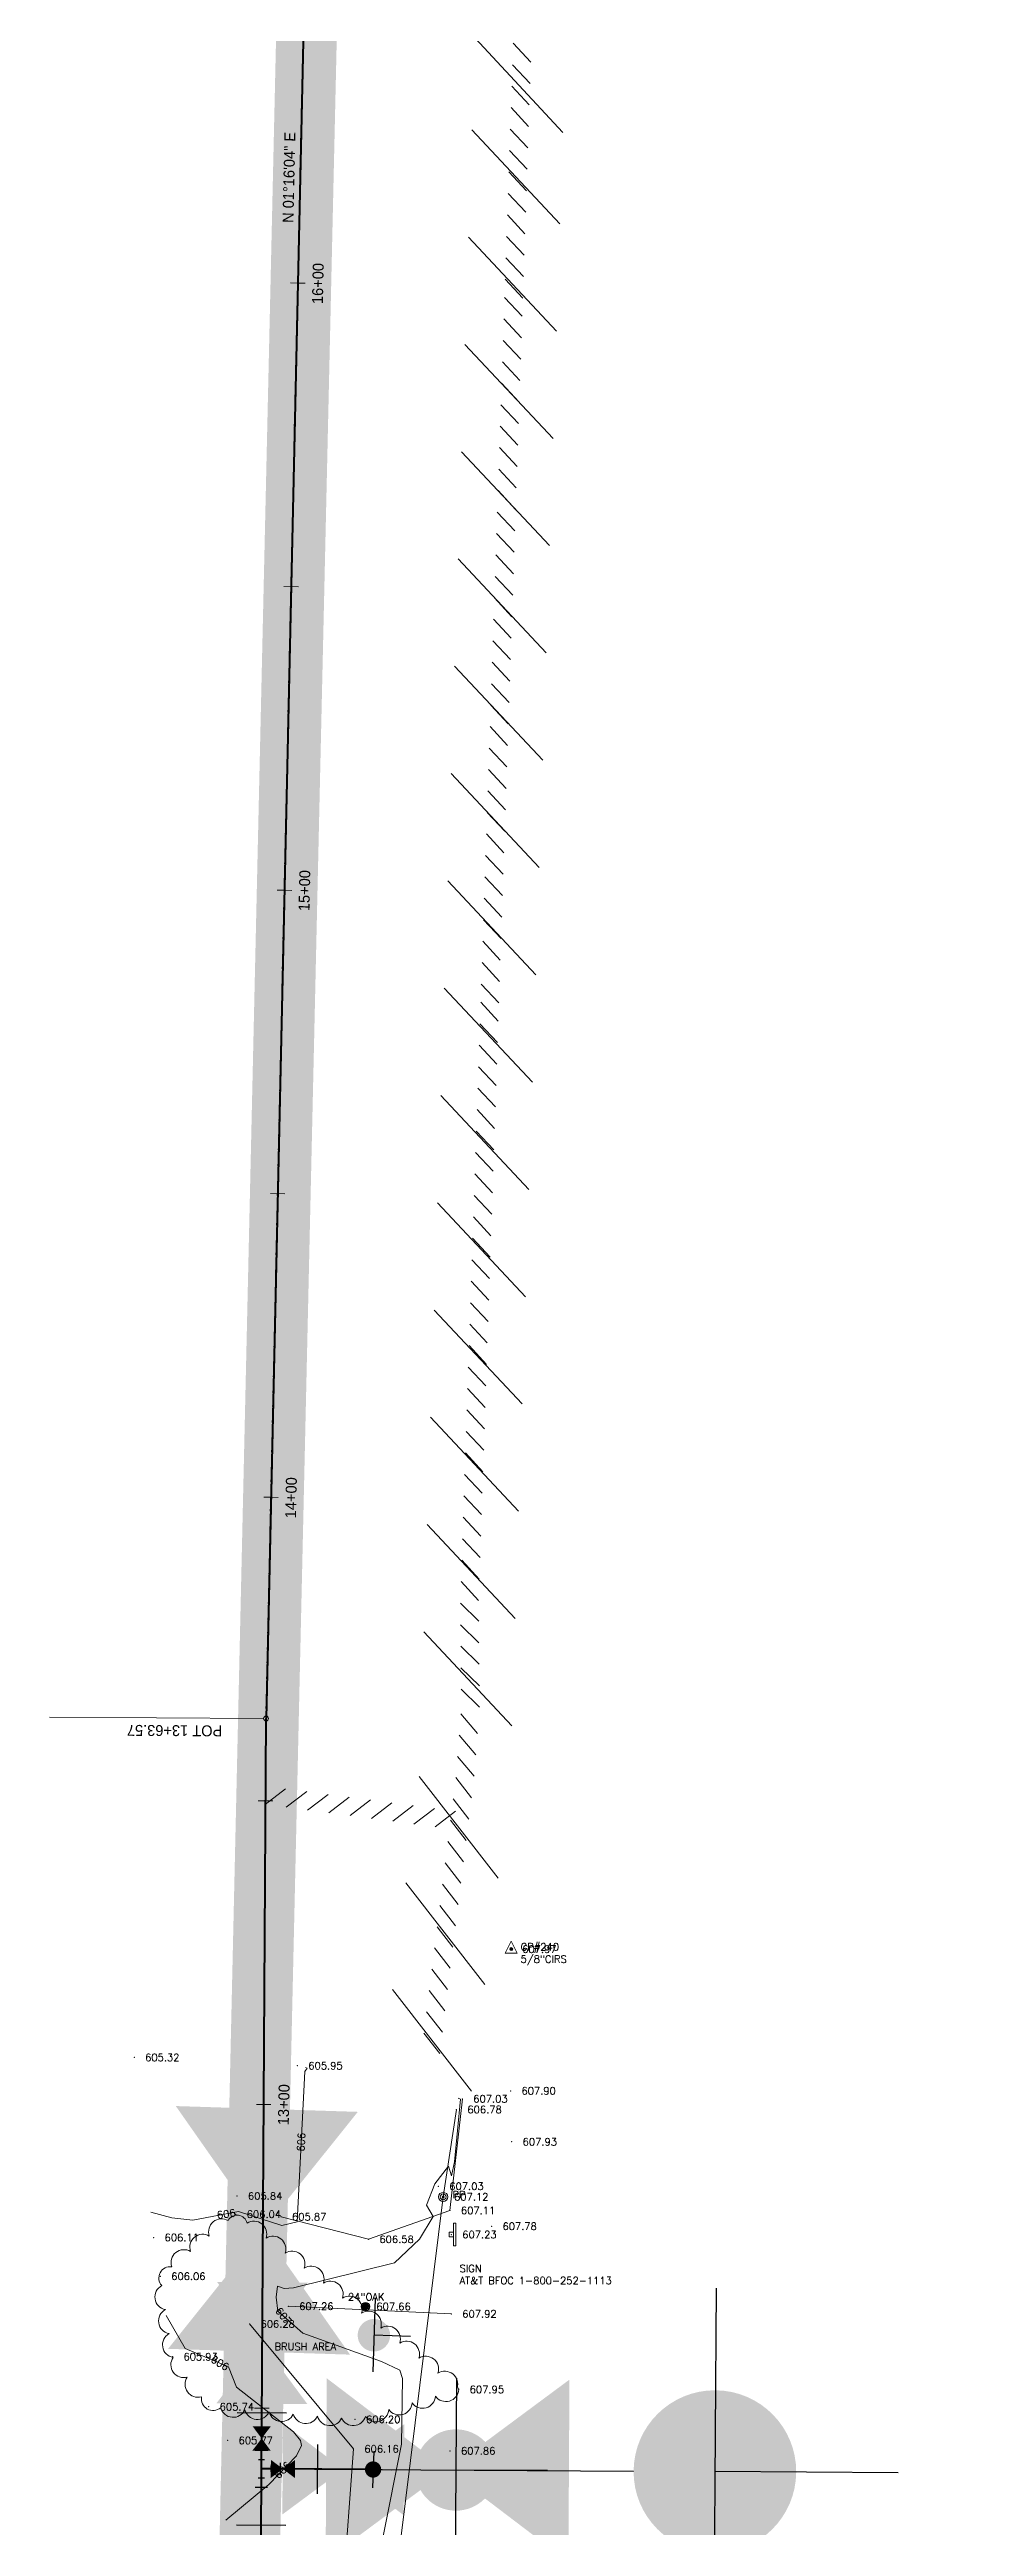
# Model space of a CAD drawing. Extents: x 2536931 to 2538613, y 7112513 to 7131087.
# Drawn here: x 2537948.3 to 2538101.7, y 7126012 to 7126419.9 of the extents above; entities that cross this region are included whole.
import ezdxf
from ezdxf.enums import TextEntityAlignment as Align

# ---------------------------------------------------------------- set-up
doc = ezdxf.new("R2010")
doc.units = 0
doc.header["$MEASUREMENT"] = 0
doc.linetypes.add('DGN Style 4', pattern=[1.5247442917175293, 0.7623721458587647, -0.3811860729293823, 0, -0.3811860729293823])
for name, color, linetype, lineweight in [('C-FIRE-HYDT-100SCALE', 7, 'Continuous', 30), ('C-FIRE-HYDT-200SCALE', 3, 'Continuous', 30), ('C-FIRE-HYDT-20SCALE', 30, 'Continuous', 30), ('C-FIRE-HYDT-40SCALE', 1, 'Continuous', 30), ('C-WATR-INST-100SCALE', 7, 'Continuous', 30), ('C-WATR-INST-200SCALE', 3, 'Continuous', 30), ('C-WATR-INST-20SCALE', 30, 'Continuous', 30), ('C-WATR-INST-40SCALE', 1, 'Continuous', 30), ('C-WATR-UGND', 4, 'Continuous', 53), ('C-WATR-UGND-ABANDON-100', 7, 'Continuous', 13), ('C-WATR-UGND-ABANDON-20', 7, 'Continuous', 13), ('D_ALIGN_WL_20_SCALE', 7, 'Continuous', 30), ('D_ALIGN_WL_CENTERLINE', 7, 'DGN Style 4', 30), ('D_ALIGN_WL_POT_20_SCALE', 7, 'Continuous', 0), ('distance', 54, 'Continuous', 0), ('PT', 7, 'Continuous', 0), ('PTELEV', 5, 'Continuous', 0), ('V-CTRL', 2, 'Continuous', 0), ('V-CTRL-DESC', 54, 'Continuous', 0), ('V-POWR-LABL', 8, 'Continuous', 0), ('V-POWR-OVHD', 8, 'OVERHEAD_ELECTRIC', 0), ('V-POWR-POLE', 8, 'Continuous', 0), ('V-SITE-SIGN', 8, 'Continuous', 0), ('V-SITE-VEGE', 8, 'Continuous', 0), ('V-SITE-VEGE-DESC', 8, 'Continuous', 0), ('V-SITE-VEGE-LINE', 8, 'Continuous', 0), ('V-TINN-BRKL', 100, 'Continuous', 0), ('V-TOPO-MINR', 8, 'Continuous', 0)]:
    doc.layers.add(name, color=color, linetype=linetype, lineweight=lineweight)
doc.styles.add('L90', font='simplex.shx', dxfattribs={"height": 0.007499985})
doc.styles.add('PTXT', font='romans.shx')
doc.styles.add('ROMANS', font='romans.shx')
doc.styles.add('Style-LEROY', font='LEROY.shx')
doc.styles.add('Style-romans', font='romans.shx')
doc.linetypes.add('OVERHEAD_ELECTRIC', pattern='A,0.25,-0.08,["OHE",Style-romans,S=0.05,R=0,X=-0.065,Y=-0.025],-0.08', length=0.41)

# ---------------------------------------------------------------- blocks, each defined once
blk = doc.blocks.new('CP')
blk.add_hatch(color=256).paths.add_polyline_path([(-0.0125, 1.530757942277972e-18, 1), (0.0125, -3.061515884555943e-18, 1)])
at = {"linetype": 'Continuous'}
for p, q in [((-0.04999999981373549, -0.03333333320915699), (0, 0.06666666641831398)), ((0, 0.06666666641831398), (0.04999999981373549, -0.03333333320915699)), ((0.04999999981373549, -0.03333333320915699), (-0.04999999981373549, -0.03333333320915699))]:
    blk.add_line(p, q, dxfattribs=at)
blk.add_circle((0, 0), 0.0125)
blk = doc.blocks.new('PP')
at = {"linetype": 'Continuous', "lineweight": 0}
for radius in [0.03750000000005172, 0.009302333985450635]:
    blk.add_circle((0, 0), radius, dxfattribs=at)
blk.add_circle((0, 0), 0.0242574245782209)
blk = doc.blocks.new('SIGN')
at = {"linetype": 'Continuous'}
for points in [[(0.01874999981373549, -0.01874999981373549), (-0.01874999981373549, -0.01874999981373549), (-0.01874999981373549, 0.01874999981373549), (0.01874999981373549, 0.01874999981373549)], [(0.01874999981373549, 0.09375), (0.03750000009313226, 0.09375), (0.03750000009313226, -0.09375), (0.01874999981373549, -0.09375)]]:
    blk.add_3dface(points, dxfattribs=at)
blk = doc.blocks.new('TREE')
at = {"linetype": 'Continuous', "flags": 128}
blk.add_lwpolyline([(0.03453942202031612, 0, 0.9999999999999999), (-0.03453942202031612, -2.114859783171583e-18, 0.9999999999999999), (0.03453942202031612, 2.114859783171583e-18)], format="xyb", dxfattribs=at)
for points in [[(0.03453942202031612, 0.004934202879667282), (-0.03453942202031612, 0.004934202879667282)], [(-0.03453942202031612, 0), (0.03453942202031612, 0)], [(-0.02960521867498755, 0.01480260957032442), (0.02960521867498755, 0.01480260957032442)], [(0.02960521867498755, 0.009868406690657139), (-0.02960521867498755, 0.009868406690657139)], [(-0.02960521867498755, 0.009868406690657139), (0.02467101579532027, 0.009868406690657139)], [(-0.02960521867498755, 0.004934202879667282), (0.02467101579532027, 0.004934202879667282)], [(0.02467101579532027, 0.02467101532965899), (-0.02467101579532027, 0.02467101532965899)], [(-0.0197368124499917, 0.0197368124499917), (0.0197368124499917, 0.0197368124499917)], [(0.01480260957032442, 0.0197368124499917), (-0.0197368124499917, 0.0197368124499917)], [(0.009868406224995852, 0.02467101532965899), (-0.009868406224995852, 0.02467101532965899)], [(-0.004934203345328569, 0.02960521914064884), (0.009868406224995852, 0.02960521914064884)], [(-0.02960521867498755, -0.004934202879667282), (0.02960521867498755, -0.004934202879667282)], [(-0.02960521867498755, -0.004934202879667282), (0.02960521867498755, -0.004934202879667282)], [(-0.02960521867498755, -0.009868406690657139), (0.02467101579532027, -0.009868406690657139)], [(0.0197368124499917, -0.01480260957032442), (-0.02467101579532027, -0.01480260957032442)], [(0.02960521867498755, -0.01480260957032442), (-0.02467101579532027, -0.01480260957032442)], [(0.01480260957032442, -0.0197368124499917), (-0.0197368124499917, -0.0197368124499917)], [(-0.01480260957032442, -0.02467101532965899), (0.01480260957032442, -0.02467101532965899)], [(-0.009868406224995852, -0.02467101532965899), (0.004934203345328569, -0.02467101532965899)], [(-0.004934203345328569, -0.02960521914064884), (0.004934203345328569, -0.02960521914064884)]]:
    blk.add_lwpolyline(points, dxfattribs=at)
blk = doc.blocks.new('FHP40SC')
at = {"layer": 'C-FIRE-HYDT-40SCALE'}
h = blk.add_hatch(color=256, dxfattribs=at)
edge = h.paths.add_edge_path()
edge.add_arc((1.819618046283722e-05, 5.067160236649215e-05), 2.679330379298014, 0.0001726637961494825, 360.0001726637961)
for p, q in [((-1.862645149230957e-09, 6.039663467556238), (2.793967723846436e-09, -1.57160684466362e-09)), ((-6.039663473144174, -1.222360879182816e-09), (6.039663471281528, -1.455191522836685e-09))]:
    blk.add_line(p, q, dxfattribs=at)
blk = doc.blocks.new('FHP40SC_1')
at = {"layer": 'C-FIRE-HYDT-20SCALE'}
h = blk.add_hatch(color=256, dxfattribs=at)
edge = h.paths.add_edge_path()
edge.add_arc((1.819804310798645e-05, 5.067145684733987e-05), 2.679330379298014, 0.0001726637961494825, 360.0001726637961)
for p, q in [((-1.862645149230957e-09, 6.039663467381615), (3.725290298461914e-09, -1.80443748831749e-09)), ((-6.039663473144174, -1.33877620100975e-09), (6.039663473144174, -1.629814505577087e-09))]:
    blk.add_line(p, q, dxfattribs=at)
blk = doc.blocks.new('WVP40SC_2')
at = {"layer": 'C-WATR-INST-200SCALE', "extrusion": (0, 0, -1)}
blk.add_solid([(3.999999997322448, -2.999999999708962), (3.99999999802094, 3.000000000116415), (-1.164153218269348e-10, -1.164153218269348e-10)], dxfattribs=at)
at = {"layer": 'C-WATR-INST-200SCALE'}
blk.add_solid([(1.164153218269348e-10, -1.164153218269348e-10), (4, -3), (3.999999998486601, 3.000000000116415)], dxfattribs=at)
blk = doc.blocks.new('TP20SC')
at = {"layer": 'C-WATR-INST-20SCALE'}
for p, q in [((-1.542857157997787, -0.5142857162863947), (-1.542857145890594, 0.5142857164610177)), ((-1.542857144027948, 1.746229827404022e-10), (0, -2.328306436538696e-10)), ((-0.5142857143655419, 1.542857152177021), (0.5142857199534774, 1.542857146530878)), ((-4.656612873077393e-09, 1.542857145890594), (0, -2.328306436538696e-10)), ((1.542857144959271, 4.074536263942719e-10), (0, -2.328306436538696e-10)), ((1.542857143096626, 0.5142857166938484), (1.54285713005811, -0.5142857170430943))]:
    blk.add_line(p, q, dxfattribs=at)
blk = doc.blocks.new('TP20SC_1')
at = {"layer": 'C-WATR-INST-40SCALE'}
for p, q in [((-1.542857157532126, -0.5142857162572909), (-1.542857145424932, 0.514285716577433)), ((-1.542857142630965, 1.746229827404022e-10), (4.656612873077393e-10, -2.037268131971359e-10)), ((-0.5142857125028968, 1.542857152177021), (0.5142857213504612, 1.542857146589085)), ((-3.725290298461914e-09, 1.542857145948801), (4.656612873077393e-10, -2.037268131971359e-10)), ((1.542857144959271, 4.365574568510056e-10), (4.656612873077393e-10, -2.037268131971359e-10)), ((1.542857143096626, 0.5142857167229522), (1.542857130523771, -0.5142857169848867))]:
    blk.add_line(p, q, dxfattribs=at)
blk = doc.blocks.new('WVP40SC_1')
at = {"layer": 'C-WATR-INST-20SCALE', "extrusion": (0, 0, -1)}
blk.add_solid([(3.999999998137355, -3.000000000465661), (4, 2.999999999534339), (0, 2.328306436538696e-10)], dxfattribs=at)
at = {"layer": 'C-WATR-INST-20SCALE'}
blk.add_solid([(0, 2.328306436538696e-10), (4, -3.000000000698492), (4, 2.999999999534339)], dxfattribs=at)
blk = doc.blocks.new('WVP40SC')
at = {"layer": 'C-WATR-INST-40SCALE', "extrusion": (0, 0, -1)}
blk.add_solid([(3.999999997206032, -2.999999999534339), (3.999999998137355, 3.000000000465661), (0, 0)], dxfattribs=at)
at = {"layer": 'C-WATR-INST-40SCALE'}
blk.add_solid([(0, 0), (4, -3), (3.999999998137355, 3)], dxfattribs=at)
blk = doc.blocks.new('*U43')
at = {"layer": 'C-WATR-INST-200SCALE'}
for p, q in [((6.729864353488665, 9.234907546080649), (-1.40881955716759, 9.307300826534629)), ((2.660522398189642, 9.271104185841978), (2.495589021942578, -9.271232530474663)), ((-6.656915796804242, 4.151768044568598), (-6.729309506132267, -3.986963878385723)), ((6.564930977299809, -9.307429171167314), (-1.573752933356445, -9.235035889782012))]:
    blk.add_line(p, q, dxfattribs=at)
blk = doc.blocks.new('FHP40SC_2')
at = {"layer": 'C-FIRE-HYDT-200SCALE'}
h = blk.add_hatch(color=256, dxfattribs=at)
edge = h.paths.add_edge_path()
edge.add_arc((1.819699537009001e-05, 5.06722426507622e-05), 2.679330379298015, 0.0001726637961548984, 360.0001726637961)
for p, q in [((-1.164153218269348e-09, 6.039663468342042), (1.862645149230957e-09, -1.06228981167078e-09)), ((-6.039663471630774, -3.201421350240707e-10), (6.039663469418883, -2.91038304567337e-11))]:
    blk.add_line(p, q, dxfattribs=at)
blk = doc.blocks.new('WVP40SC_4')
at = {"layer": 'C-WATR-INST-200SCALE', "extrusion": (0, 0, -1)}
blk.add_solid([(3.999999997337, -2.999999999650754), (3.9999999992433, 2.999999999650754), (4.365574568510056e-11, -1.164153218269348e-10)], dxfattribs=at)
at = {"layer": 'C-WATR-INST-200SCALE'}
blk.add_solid([(-4.365574568510056e-11, -1.164153218269348e-10), (4.000000000145519, -2.999999999767169), (3.999999999374268, 2.999999999767169)], dxfattribs=at)
blk = doc.blocks.new('*U44')
at = {"layer": 'C-WATR-INST-200SCALE'}
blk.add_line((51.02336189779453, -17.31195489224046), (-8.620274994522333, -3.071526972576976), dxfattribs=at)
at = {"layer": 'C-FIRE-HYDT-200SCALE', "xscale": 5.000000000000001, "yscale": 5.000000000000001, "zscale": 5.000000000000001, "rotation": 76.57136199598206}
blk.add_blockref('FHP40SC_2', (-21.65044546406716, 0.03944574575871229), dxfattribs=at)
at = {"layer": 'C-WATR-INST-200SCALE', "xscale": 5, "yscale": 5, "zscale": 5.000000000000001, "rotation": 166.5915645900755}
blk.add_blockref('WVP40SC_4', (21.1986341602169, -10.18386060744524), dxfattribs=at)
blk = doc.blocks.new('*U42')
at = {"layer": 'C-WATR-INST-200SCALE'}
for name, p, rotation in [('*U44', (-3.222775993053801, 4.784330241382122), 12.87170734474856), ('*U43', (47.79694377584383, -0.7240028521046042), 359.9528765346479)]:
    blk.add_blockref(name, p, dxfattribs=dict(at, rotation=rotation))
blk = doc.blocks.new('FHP40SC_4')
at = {"layer": 'C-FIRE-HYDT-100SCALE'}
h = blk.add_hatch(color=256, dxfattribs=at)
edge = h.paths.add_edge_path()
edge.add_arc((1.81978102773428e-05, 5.067144229542464e-05), 2.679330379298015, 0.0001726637961491858, 360.0001726637961)
for p, q in [((-1.629814505577087e-09, 6.039663467352511), (3.026798367500305e-09, -1.789885573089123e-09)), ((-6.039663474308327, -1.469743438065052e-09), (6.039663472445682, -1.644366420805454e-09))]:
    blk.add_line(p, q, dxfattribs=at)
blk = doc.blocks.new('WVP40SC_7')
at = {"layer": 'C-WATR-INST-100SCALE', "extrusion": (0, 0, -1)}
blk.add_solid([(3.999999997671694, -2.999999999767169), (4.000000000465661, 3.000000000814907), (0, -2.328306436538696e-10)], dxfattribs=at)
at = {"layer": 'C-WATR-INST-100SCALE'}
blk.add_solid([(0, -2.328306436538696e-10), (3.999999998603016, -3.000000000116415), (3.999999999068677, 2.999999999883585)], dxfattribs=at)

msp = doc.modelspace()

# ---------------------------------------------------------------- linework, layer by layer
at = {"layer": 'C-WATR-UGND'}
for p, q in [((2537995.203596, 7126653.2971083), (2537983.955589778, 7126145.021081795)), ((2537984.691892968, 7126021.442570516), (2537983.191921612, 7126021.451840464)), ((2538001.589895176, 7126021.338149203), (2537984.691892968, 7126021.442570517))]:
    msp.add_line(p, q, dxfattribs=at)
at = {"layer": 'C-WATR-UGND', "flags": 128}
msp.add_lwpolyline([(2537981.692480657, 7125778.827121041), (2537983.955589778, 7126145.021081795)], dxfattribs=at)
at = {"layer": 'C-WATR-UGND-ABANDON-100'}
for p, q in [((2538032.847235743, 7126406.185952947), (2538018.394640608, 7126421.714072411)), ((2538032.365504716, 7126391.157800556), (2538017.853589283, 7126406.630496195)), ((2538031.799359557, 7126373.489199034), (2538017.287444119, 7126388.961894675)), ((2538031.233214391, 7126355.820597512), (2538016.721298954, 7126371.293293151)), ((2538030.667069227, 7126338.151995996), (2538016.15515379, 7126353.624691639)), ((2538030.100924063, 7126320.483394481), (2538015.589008626, 7126335.956090119)), ((2538029.5347789, 7126302.814792954), (2538015.022863463, 7126318.287488594)), ((2538028.968633737, 7126285.146191438), (2538014.456718299, 7126300.618887074)), ((2538028.402488573, 7126267.47758992), (2538013.890573138, 7126282.950285552)), ((2538027.836343409, 7126249.808988396), (2538013.324427971, 7126265.28168404)), ((2538027.270198243, 7126232.140386876), (2538012.758282805, 7126247.613082518)), ((2538026.70405308, 7126214.471785361), (2538012.192137641, 7126229.944481006)), ((2538026.137907916, 7126196.803183839), (2538011.625992478, 7126212.275879481)), ((2538025.571762752, 7126179.134582321), (2538011.059847315, 7126194.607277956)), ((2538025.005617588, 7126161.465980805), (2538010.493702151, 7126176.938676441)), ((2538024.439472425, 7126143.79737928), (2538009.92755699, 7126159.27007492)), ((2538022.218733886, 7126118.723138006), (2538009.196955971, 7126135.46928084)), ((2538020.024130818, 7126101.182222481), (2538007.002352898, 7126117.928365317)), ((2538017.829527743, 7126083.641306956), (2538004.807749824, 7126100.387449791))]:
    msp.add_line(p, q, dxfattribs=at)
at = {"layer": 'C-WATR-UGND-ABANDON-20', "linetype": 'Continuous'}
for p, q in [((2538024.672841005, 7126420.890679306), (2538027.569365602, 7126417.790655878)), ((2538024.552928168, 7126417.357179496), (2538027.449452766, 7126414.257156067)), ((2538024.433015332, 7126413.823679687), (2538027.329539929, 7126410.723656257)), ((2538024.313102495, 7126410.290179876), (2538027.209627092, 7126407.190156446)), ((2538024.073276822, 7126403.223180254), (2538026.96980142, 7126400.123156825)), ((2538024.193189659, 7126406.756680063), (2538027.089714255, 7126403.656656637)), ((2538023.953363986, 7126399.689680443), (2538026.849888584, 7126396.589657014)), ((2538023.83345115, 7126396.156180631), (2538026.729975747, 7126393.056157202)), ((2538023.713538313, 7126392.622680821), (2538026.610062911, 7126389.522657392)), ((2538023.593625477, 7126389.089181012), (2538026.490150074, 7126385.989157584)), ((2538023.47371264, 7126385.5556812), (2538026.370237238, 7126382.455657772)), ((2538023.252036313, 7126379.023492606), (2538026.14856091, 7126375.923469177)), ((2538023.353799805, 7126382.02218139), (2538026.250324402, 7126378.922157961)), ((2538023.132123477, 7126375.489992795), (2538026.028648075, 7126372.389969366)), ((2538023.012210641, 7126371.956492985), (2538025.908735238, 7126368.856469556)), ((2538022.892297804, 7126368.422993174), (2538025.788822401, 7126365.322969745)), ((2538022.772384968, 7126364.889493363), (2538025.668909565, 7126361.789469935)), ((2538022.652472131, 7126361.355993554), (2538025.548996729, 7126358.255970125)), ((2538022.412646459, 7126354.288993932), (2538025.309171056, 7126351.188970503)), ((2538022.532559295, 7126357.822493743), (2538025.429083893, 7126354.722470314)), ((2538022.292733623, 7126350.755494121), (2538025.18925822, 7126347.655470693)), ((2538022.172820786, 7126347.221994311), (2538025.069345383, 7126344.121970883)), ((2538022.052907949, 7126343.6884945), (2538024.949432547, 7126340.58847107)), ((2538021.932995113, 7126340.15499469), (2538024.82951971, 7126337.05497126)), ((2538021.813082277, 7126336.621494877), (2538024.709606874, 7126333.521471451)), ((2538021.573256604, 7126329.554495258), (2538024.469781202, 7126326.454471829)), ((2538021.693169441, 7126333.087995067), (2538024.589694038, 7126329.987971639)), ((2538021.453343768, 7126326.020995447), (2538024.349868366, 7126322.920972018)), ((2538021.333430932, 7126322.487495637), (2538024.229955529, 7126319.387472208)), ((2538021.213518095, 7126318.953995825), (2538024.110042693, 7126315.853972395)), ((2538021.093605259, 7126315.420496014), (2538023.990129856, 7126312.320472586)), ((2538020.973692423, 7126311.886996202), (2538023.87021702, 7126308.786972775)), ((2538020.853779586, 7126308.353496393), (2538023.750304184, 7126305.253472965)), ((2538020.613953914, 7126301.286496771), (2538023.510478511, 7126298.186473342)), ((2538020.73386675, 7126304.819996582), (2538023.630391348, 7126301.719973153)), ((2538020.494041078, 7126297.752996962), (2538023.390565675, 7126294.652973534)), ((2538020.374128241, 7126294.219497152), (2538023.270652838, 7126291.119473721)), ((2538020.254215404, 7126290.685997339), (2538023.150740001, 7126287.585973912)), ((2538020.134302568, 7126287.152497529), (2538023.030827166, 7126284.052474101)), ((2538020.014389732, 7126283.618997719), (2538022.910914329, 7126280.51897429)), ((2538019.774564059, 7126276.551998097), (2538022.671088657, 7126273.451974668)), ((2538019.894476896, 7126280.085497906), (2538022.791001493, 7126276.985474478)), ((2538019.654651223, 7126273.018498288), (2538022.55117582, 7126269.918474859)), ((2538019.534738386, 7126269.484998475), (2538022.431262984, 7126266.384975047)), ((2538019.414825551, 7126265.951498665), (2538022.311350147, 7126262.851475237)), ((2538019.313062059, 7126262.952809881), (2538022.209586657, 7126259.852786453)), ((2538019.193149223, 7126259.41931007), (2538022.08967382, 7126256.319286642)), ((2538018.95332355, 7126252.35231045), (2538021.849848147, 7126249.25228702)), ((2538019.073236386, 7126255.885810261), (2538021.969760984, 7126252.785786832)), ((2538018.833410713, 7126248.818810639), (2538021.72993531, 7126245.71878721)), ((2538018.713497877, 7126245.285310829), (2538021.610022475, 7126242.1852874)), ((2538018.593585041, 7126241.751811018), (2538021.490109638, 7126238.65178759)), ((2538018.473672205, 7126238.218311207), (2538021.370196802, 7126235.118287779)), ((2538018.353759368, 7126234.684811397), (2538021.250283965, 7126231.584787969)), ((2538018.113933695, 7126227.617811775), (2538021.010458293, 7126224.517788346)), ((2538018.233846532, 7126231.151311587), (2538021.130371129, 7126228.051288158)), ((2538017.994020859, 7126224.084311965), (2538020.890545456, 7126220.984288537)), ((2538017.874108023, 7126220.550812153), (2538020.77063262, 7126217.450788726)), ((2538017.754195186, 7126217.017312343), (2538020.650719784, 7126213.917288914)), ((2538017.63428235, 7126213.483812533), (2538020.530806947, 7126210.383789105)), ((2538017.514369514, 7126209.950312723), (2538020.410894111, 7126206.850289294)), ((2538017.394456678, 7126206.416812912), (2538020.290981275, 7126203.316789484)), ((2538017.154631005, 7126199.349813291), (2538020.051155602, 7126196.249789861)), ((2538017.274543841, 7126202.883313101), (2538020.171068438, 7126199.783289671)), ((2538017.034718168, 7126195.816313477), (2538019.931242766, 7126192.71629005)), ((2538016.914805332, 7126192.282813668), (2538019.81132993, 7126189.182790241)), ((2538016.794892496, 7126188.749313858), (2538019.691417093, 7126185.649290428)), ((2538016.67497966, 7126185.215814047), (2538019.571504257, 7126182.115790617)), ((2538016.555066823, 7126181.682314237), (2538019.451591421, 7126178.582290809)), ((2538016.31524115, 7126174.615314614), (2538019.211765747, 7126171.515291188)), ((2538016.435153986, 7126178.148814427), (2538019.331678584, 7126175.048790997)), ((2538016.195328314, 7126171.081814805), (2538019.091852911, 7126167.981791376)), ((2538016.075415478, 7126167.548314995), (2538018.971940075, 7126164.448291565)), ((2538015.977135942, 7126163.988236717), (2538019.003063411, 7126161.014390226)), ((2538016.007824952, 7126160.452836007), (2538019.033752422, 7126157.478989515)), ((2538016.038513963, 7126156.917435298), (2538019.064441433, 7126153.943588807)), ((2538016.069202974, 7126153.382034587), (2538019.095130443, 7126150.408188095)), ((2538016.099891985, 7126149.846633875), (2538019.125819454, 7126146.872787385)), ((2538015.753476945, 7126142.270481297), (2538018.50437102, 7126139.040530557)), ((2538016.035763791, 7126145.794727901), (2538018.786657867, 7126142.564777161)), ((2538015.471190099, 7126138.74623469), (2538018.222084175, 7126135.516283951)), ((2538015.220786704, 7126135.285871299), (2538017.825142288, 7126131.936642732)), ((2537987.149503029, 7126133.439249078), (2537983.783981299, 7126130.855983029)), ((2537990.654859846, 7126132.978300497), (2537987.289338114, 7126130.395034448)), ((2537994.160216662, 7126132.517351915), (2537990.794694931, 7126129.934085867)), ((2537997.665573477, 7126132.056403333), (2537994.300051745, 7126129.473137286)), ((2538001.170930292, 7126131.595454752), (2537997.805408561, 7126129.012188704)), ((2538004.676287109, 7126131.134506172), (2538001.310765378, 7126128.551240123)), ((2538008.181643924, 7126130.673557591), (2538004.816122193, 7126128.090291541)), ((2538011.687000739, 7126130.212609009), (2538008.32147901, 7126127.62934296)), ((2538015.192357556, 7126129.751660427), (2538011.826835824, 7126127.168394378)), ((2538014.781866089, 7126131.777688194), (2538017.386221673, 7126128.428459628)), ((2538014.342945475, 7126128.26950509), (2538016.947301059, 7126124.920276522)), ((2538013.90402486, 7126124.761321986), (2538016.508380444, 7126121.412093419)), ((2538013.026183631, 7126117.744955776), (2538015.630539214, 7126114.395727211)), ((2538013.465104245, 7126121.253138882), (2538016.069459829, 7126117.903910314)), ((2538012.587263016, 7126114.236772672), (2538015.1916186, 7126110.887544106)), ((2538012.148342402, 7126110.728589568), (2538014.752697986, 7126107.379361001)), ((2538011.709421787, 7126107.220406462), (2538014.313777371, 7126103.871177896)), ((2538011.270501173, 7126103.712223359), (2538013.874856757, 7126100.362994791)), ((2538010.831580558, 7126100.204040255), (2538013.435936142, 7126096.854811688)), ((2538009.95373933, 7126093.187674046), (2538012.558094913, 7126089.838445478)), ((2538010.392659944, 7126096.69585715), (2538012.997015527, 7126093.346628583))]:
    msp.add_line(p, q, dxfattribs=at)
at = {"layer": 'D_ALIGN_WL_20_SCALE', "color": 2, "linetype": 'Continuous', "lineweight": 13}
for p, q in [((2537989.18640342, 7126381.391609583), (2537987.986697147, 7126381.418158747)), ((2537989.18640342, 7126381.391609583), (2537990.386109693, 7126381.365060419)), ((2537986.880578558, 7126331.434761581), (2537989.279991104, 7126331.381663253)), ((2537986.973973084, 7126281.416086818), (2537985.774266811, 7126281.442635982)), ((2537986.973973084, 7126281.416086818), (2537988.173679357, 7126281.389537654)), ((2537987.067560768, 7126231.406140488), (2537984.668148222, 7126231.459238816)), ((2537984.761542748, 7126181.440564054), (2537983.561836476, 7126181.467113218)), ((2537984.761542748, 7126181.440564054), (2537985.961249022, 7126181.41401489)), ((2537982.67176767, 7126131.461521044), (2537985.071721839, 7126131.446689127)), ((2537983.562719517, 7126081.450694693), (2537982.362742433, 7126081.458110652)), ((2537983.562719517, 7126081.450694693), (2537984.762696602, 7126081.443278735)), ((2537984.453725313, 7126031.448598743), (2537982.053771144, 7126031.463430661))]:
    msp.add_line(p, q, dxfattribs=at)
at = {"layer": 'D_ALIGN_WL_CENTERLINE', "color": 2}
for p, q in [((2537983.9555898, 7126145.0210818), (2537995.203596, 7126653.2971083)), ((2537981.7187, 7125783.0696807), (2537983.9555898, 7126145.0210818))]:
    msp.add_line(p, q, dxfattribs=at)
at = {"layer": 'D_ALIGN_WL_POT_20_SCALE', "color": 2, "linetype": 'Continuous', "lineweight": 13}
msp.add_line((2537983.555597438, 7126145.023553786), (2537948.272872778, 7126145.24160396), dxfattribs=at)
msp.add_circle((2537983.9555898, 7126145.0210818), 0.4, dxfattribs=at)
at = {"layer": 'distance', "color": 7, "linetype": 'Continuous', "lineweight": 0, "const_width": 10}
msp.add_lwpolyline([(2537975.388066947, 7125749.192818586), (2537995.544782417, 7126640.127988599)], dxfattribs=at)
at = {"layer": 'PT'}
for p in [(2538024.35, 7126107.03, 607.9699999997392), (2537962.228, 7126089.187, 605.3149999999441), (2537989.116, 7126087.832, 605.9459999999963), (2538016.295, 7126082.379, 607.026999999769), (2538024.236, 7126083.692, 607.8969999998808), (2538015.328, 7126080.615, 606.7789999996312), (2538024.428, 7126075.301, 607.9350000000559), (2537979.173, 7126066.376, 605.8349999999627), (2538012.348, 7126067.976, 607.026999999769), (2538013.13, 7126066.235, 607.1229999996722), (2537978.97, 7126063.368, 606.0359999998473), (2537986.436, 7126062.951, 605.8649999997579), (2538014.254, 7126063.998, 607.1080000000075), (2538021.11, 7126061.389, 607.7759999996051), (2537965.427, 7126059.535, 606.1129999998957), (2538000.832, 7126059.244, 606.5799999996088), (2538014.481, 7126060.022, 607.2269999999553), (2537966.522, 7126053.154, 606.0629999996163), (2537987.609, 7126048.215, 607.2639999999665), (2538000.333, 7126048.172, 607.6589999999851), (2537981.239, 7126045.3, 606.280999999959), (2538014.483, 7126046.959, 607.9209999996237), (2537968.542, 7126039.91, 605.933999999892), (2538015.704, 7126034.515, 607.9449999998324), (2537974.508, 7126031.673, 605.7369999997318), (2537998.631, 7126029.596, 606.1990000000224), (2537977.617, 7126026.13, 605.7730000000447), (2537998.348, 7126024.723, 606.1589999999851), (2538014.279, 7126024.401, 607.8549999999814)]:
    msp.add_point(p, dxfattribs=at)
at = {"layer": 'V-POWR-OVHD'}
msp.add_line((2538013.13, 7126066.235), (2538015.328, 7126080.615), dxfattribs=at)
at = {"layer": 'V-POWR-OVHD', "flags": 128}
msp.add_lwpolyline([(2537977.585, 7125779.211), (2537992.315, 7125898.344), (2538013.13, 7126066.235)], dxfattribs=at)
at = {"layer": 'V-SITE-VEGE-LINE', "elevation": -4.656612873077393e-10, "flags": 128}
msp.add_lwpolyline([(2538015.704, 7126034.515, -0.7), (2538011.860351879, 7126033.407584484, -0.7), (2538008.016703758, 7126032.300168968, -0.7), (2538004.173055638, 7126031.192753452, -0.7), (2538000.329407517, 7126030.085337936, -0.7), (2537996.406724685, 7126029.787510999, -0.7), (2537992.421469314, 7126030.130643088, -0.7), (2537988.436213944, 7126030.473775178, -0.7), (2537984.450958573, 7126030.816907268, -0.7), (2537980.465703203, 7126031.160039358, -0.7), (2537976.480447833, 7126031.503171448, -0.7), (2537973.322934657, 7126033.309168828, -0.7), (2537970.976566247, 7126036.548698931, -0.7), (2537968.630197837, 7126039.788229033, -0.7), (2537967.961557626, 7126043.715633065, -0.7), (2537967.358444795, 7126047.66990353, -0.7), (2537966.755331964, 7126051.624173995, -0.7), (2537968.417929512, 7126054.709673525, -0.7), (2537971.510191759, 7126057.246978039, -0.7), (2537974.602454006, 7126059.784282554, -0.7), (2537977.694716253, 7126062.321587067, -0.7), (2537980.818357683, 7126061.916193384, -0.7), (2537983.964023238, 7126059.445406422, -0.7), (2537987.109688794, 7126056.974619459, -0.7), (2537990.255354349, 7126054.503832496, -0.7), (2537993.401019904, 7126052.033045533, -0.7), (2537996.54668546, 7126049.56225857, -0.7), (2537999.692351015, 7126047.091471608, -0.7), (2538002.83801657, 7126044.620684646, -0.7), (2538005.983682125, 7126042.149897683, -0.7), (2538009.129347681, 7126039.67911072, -0.7), (2538012.275013235, 7126037.208323757, -0.7), (2538015.420678791, 7126034.737536794, -0.7), (2538015.704, 7126034.515)], format="xyb", dxfattribs=at)
at = {"layer": 'V-TINN-BRKL', "extrusion": (-0.02438686613627423, 0.001139759762862262, 0.9997019464359037), "elevation": -53164.49804973201, "flags": 128}
msp.add_lwpolyline([(-7236765.818890415, 2201894.33293204), (-7236765.818890414, 2201921.244287654)], dxfattribs=at)
at = {"layer": 'V-TINN-BRKL'}
for points in [[(2537986.436, 7126062.951, 605.8649999997579), (2538000.832, 7126059.244, 606.5799999996088), (2538014.254, 7126063.998, 607.1080000000075), (2538016.295, 7126082.379, 607.026999999769)], [(2537955.545, 7125795.519, 607.3689999999478), (2537968.004, 7125801.235, 607.8629999998957), (2537973.814, 7125813.19, 607.9799999999814), (2537984.069, 7125843.478, 608.1159999999218), (2537983.598, 7125885.825, 607.5529999998398), (2537991.419, 7125931.088, 607.6850000000559), (2537994.98, 7125978.645, 607.1369999996386), (2537998.348, 7126024.723, 606.1589999999851), (2537981.239, 7126045.3, 606.280999999959)]]:
    msp.add_polyline3d(points, dxfattribs=at)
at = {"layer": 'V-TOPO-MINR', "flags": 128}
for points, elevation in [([(2537964.974008771, 7126063.733842108), (2537968.44148429, 7126062.809378134), (2537971.863916713, 7126062.409942606), (2537979.409458611, 7126063.799396397), (2537986.549191565, 7126061.529012871), (2537989.077094795, 7126062.121138894), (2537990.321027538, 7126086.903381002), (2537990.749091986, 7126087.434262282), (2537990.473692877, 7126087.559602215)], 606), ([(2538015.616153562, 7126082.51519889), (2538015.991492406, 7126082.349934587), (2538015.016468292, 7126072.025610551), (2538014.490756364, 7126069.724704202), (2538014.016030475, 7126071.318125087), (2538011.737810047, 7126068.369811146), (2538010.380105712, 7126064.841697779), (2538011.508590909, 7126063.025590912), (2538009.249101921, 7126059.245996204), (2538005.107480984, 7126055.396348995), (2537988.47856945, 7126051.250393899), (2537986.931021344, 7126051.1305086), (2537985.816582724, 7126051.521879982), (2537985.594538153, 7126049.695031177), (2537985.898237029, 7126047.432131233), (2537990.016325288, 7126043.78785561), (2538002.958649422, 7126039.120657191), (2538006.004665504, 7126037.672517422), (2538006.447171876, 7126036.346608747), (2538006.260833645, 7126025.507742371), (2538003.191272686, 7126010.067256263)], 607), ([(2537967.508511628, 7126046.686000002), (2537970.650605537, 7126041.268616626), (2537977.762141544, 7126038.261053308), (2537979.101733383, 7126034.899913557), (2537988.469241726, 7126027.518153064), (2537989.605970724, 7126026.089571793), (2537989.808546632, 7126025.302567354), (2537988.967430748, 7126023.610683112), (2537984.397859572, 7126018.889450008), (2537977.330352429, 7126013.01403611)], 606)]:
    msp.add_lwpolyline(points, dxfattribs=dict(at, elevation=elevation))

# ---------------------------------------------------------------- block references
at = {"layer": 'C-FIRE-HYDT-100SCALE', "xscale": 2.5, "yscale": 2.5, "zscale": 2.5, "rotation": 269.6459419626216}
msp.add_blockref('FHP40SC_4', (2538015.226815511, 7126021.2538719), dxfattribs=at)
at = {"layer": 'C-FIRE-HYDT-20SCALE', "xscale": 0.4999999999999999, "yscale": 0.5, "zscale": 0.5, "rotation": 268.175074568125}
msp.add_blockref('FHP40SC_1', (2538001.589895176, 7126021.338149202), dxfattribs=at)
at = {"layer": 'C-FIRE-HYDT-40SCALE', "rotation": 268.175074568125}
msp.add_blockref('FHP40SC', (2538001.724591863, 7126043.449070344), dxfattribs=at)
at = {"layer": 'C-WATR-INST-100SCALE', "xscale": 2.5, "yscale": 2.5, "zscale": 2.5}
for p, rotation in [((2537983.319944589, 7126042.167253854), 89.64591215025868), ((2537996.683696081, 7126021.36846018), 359.6459118165951)]:
    msp.add_blockref('WVP40SC_7', p, dxfattribs=dict(at, rotation=rotation))
at = {"layer": 'C-WATR-INST-200SCALE', "xscale": 5.000000000000001, "yscale": 5.000000000000001, "zscale": 5.000000000000001, "rotation": 268.175074568125}
msp.add_blockref('WVP40SC_2', (2537983.434619254, 7126060.722775199), dxfattribs=at)
at = {"layer": 'C-WATR-INST-200SCALE', "rotation": 180.2026656214386}
msp.add_blockref('*U42', (2538033.569173688, 7126020.903842822), dxfattribs=at)
at = {"layer": 'C-WATR-INST-20SCALE'}
for p, xscale, yscale, zscale, rotation in [((2537983.222821439, 7126026.451744982), 0.4999999999999999, 0.4999999999999999, 0.4999999999999999, 89.64591215025868), ((2537986.734711105, 7126021.429945734), 0.5, 0.5, 0.5, 359.6459118165951)]:
    msp.add_blockref('WVP40SC_1', p, dxfattribs=dict(at, xscale=xscale, yscale=yscale, zscale=zscale, rotation=rotation))
at = {"layer": 'C-WATR-INST-20SCALE', "rotation": 269.6459118411969}
msp.add_blockref('TP20SC', (2537983.191921612, 7126021.451840464), dxfattribs=at)
at = {"layer": 'C-WATR-INST-40SCALE'}
for p, rotation in [((2537983.246308865, 7126030.252248555), 267.3503658537385), ((2537992.389933089, 7126021.394995987), 359.6459118156126)]:
    msp.add_blockref('WVP40SC', p, dxfattribs=dict(at, rotation=rotation))
at = {"layer": 'C-WATR-INST-40SCALE', "xscale": 2.000000000226625, "yscale": 2.000000000226625, "zscale": 2.000000000226625, "rotation": 269.6459118411969}
msp.add_blockref('TP20SC_1', (2537983.191921612, 7126021.451840464), dxfattribs=at)
at = {"layer": 'V-CTRL', "xscale": 20, "yscale": 20, "zscale": 20}
msp.add_blockref('CP', (2538024.35, 7126107.03), dxfattribs=at)
at = {"layer": 'V-POWR-POLE', "xscale": 20, "yscale": 20, "zscale": 20}
msp.add_blockref('PP', (2538013.13, 7126066.235), dxfattribs=at)
at = {"layer": 'V-SITE-SIGN', "xscale": 20, "yscale": 20, "zscale": 20}
msp.add_blockref('SIGN', (2538014.481, 7126060.022), dxfattribs=at)
at = {"layer": 'V-SITE-VEGE', "xscale": 20, "yscale": 20, "zscale": 20}
msp.add_blockref('TREE', (2538000.333, 7126048.172), dxfattribs=at)

# ---------------------------------------------------------------- texts
at = {"layer": 'D_ALIGN_WL_20_SCALE', "color": 2, "linetype": 'Continuous', "lineweight": 13, "style": 'Style-LEROY'}
msp.add_text('N 01%%d16\'04" E', height=1.8, rotation=88.7322673560334, dxfattribs=at).set_placement((2537988.624751514, 7126398.772316477), align=Align.CENTER)
msp.add_text('15+00', height=1.8, rotation=88.7322673560334, dxfattribs=at).set_placement((2537989.373385631, 7126281.36298849), align=Align.TOP_CENTER)
at = {"layer": 'D_ALIGN_WL_20_SCALE', "color": 2, "linetype": 'Continuous', "lineweight": 13, "char_height": 1.8, "attachment_point": 2, "rotation": 88.73226735664213, "style": 'L90'}
for s, insert, line_spacing_factor in [('\\FBRIDGE.shx;16+00', (2537991.585815966, 7126381.338511256), 0.7228915662650602), ('\\FBRIDGE.shx;14+00', (2537987.160955295, 7126181.387465726), 0.7228915662650602), ('\\FBRIDGE.shx;13+00', (2537985.962673687, 7126081.435862778), 0.6001666666666666)]:
    msp.add_mtext(s, dxfattribs=dict(at, insert=insert, line_spacing_factor=line_spacing_factor))
at = {"layer": 'D_ALIGN_WL_POT_20_SCALE', "color": 2, "linetype": 'Continuous', "lineweight": 13, "style": 'Style-LEROY'}
msp.add_text('POT 13+63.57', height=1.8, rotation=179.6459118227802, dxfattribs=at).set_placement((2537976.748311334, 7126143.865600464))
at = {"layer": 'PTELEV', "style": 'PTXT'}
for s, p in [('607.97', (2538026.150000002, 7126106.43, 607.9699999997392)), ('605.32', (2537964.027999999, 7126088.586999997, 605.3149999999441)), ('605.95', (2537990.916000003, 7126087.231999993, 605.9459999999963)), ('606.78', (2538017.127999999, 7126080.015000001, 606.7789999996312)), ('607.03', (2538018.094999999, 7126081.778999999, 607.026999999769)), ('607.90', (2538026.035999998, 7126083.092, 607.8969999998808)), ('607.93', (2538026.227999998, 7126074.700999998, 607.9350000000559)), ('607.03', (2538014.148000002, 7126067.376000002, 607.026999999769)), ('605.84', (2537980.972999999, 7126065.776000001, 605.8349999999627)), ('607.12', (2538014.930000002, 7126065.634999998, 607.1229999996722)), ('607.11', (2538016.054, 7126063.398000002, 607.1080000000075)), ('606.04', (2537980.77, 7126062.768000007, 606.0359999998473)), ('605.87', (2537988.236, 7126062.351000004, 605.8649999997579)), ('607.23', (2538016.281000003, 7126059.421999998, 607.2269999999553)), ('607.78', (2538022.910000002, 7126060.789000005, 607.7759999996051)), ('606.11', (2537967.226999998, 7126058.935000001, 606.1129999998957)), ('606.58', (2538002.631999999, 7126058.644000001, 606.5799999996088)), ('606.06', (2537968.321999998, 7126052.553999998, 606.0629999996163)), ('607.26', (2537989.408999998, 7126047.615000002, 607.2639999999665)), ('607.66', (2538002.133000003, 7126047.571999997, 607.6589999999851)), ('606.28', (2537983.039000005, 7126044.699999996, 606.280999999959)), ('607.92', (2538016.282999998, 7126046.358999997, 607.9209999996237)), ('605.93', (2537970.342000002, 7126039.310000001, 605.933999999892)), ('605.74', (2537976.308000002, 7126031.072999999, 605.7369999997318)), ('607.95', (2538017.504000004, 7126033.914999999, 607.9449999998324)), ('606.20', (2538000.430999998, 7126028.996000007, 606.1990000000224)), ('605.77', (2537979.416999999, 7126025.529999994, 605.7730000000447)), ('606.16', (2538000.147999998, 7126024.123000003, 606.1589999999851)), ('607.86', (2538016.078999998, 7126023.801000006, 607.8549999999814))]:
    msp.add_text(s, height=1.2, dxfattribs=at).set_placement(p)
at = {"layer": 'V-CTRL-DESC', "insert": (2538025.8956, 7126107.996), "char_height": 1.2, "attachment_point": 1, "style": 'ROMANS'}
msp.add_mtext('CP#240^J5/8"CIRS ', dxfattribs=at)
at = {"layer": 'V-POWR-LABL', "insert": (2538014.6756, 7126067.201), "char_height": 1.2, "attachment_point": 1, "style": 'ROMANS'}
msp.add_mtext('PP', dxfattribs=at)
at = {"layer": 'V-SITE-SIGN', "insert": (2538015.829535962, 7126055.045995833), "char_height": 1.2, "attachment_point": 1, "style": 'ROMANS'}
msp.add_mtext('SIGN\\PAT&T BFOC 1-800-252-1113 ', dxfattribs=at)
at = {"layer": 'V-SITE-VEGE-DESC', "char_height": 1.2, "attachment_point": 1, "style": 'ROMANS'}
for s, insert in [('24"OAK ', (2537997.454185004, 7126050.353577204)), ('BRUSH AREA', (2537985.336915662, 7126042.181304572))]:
    msp.add_mtext(s, dxfattribs=dict(at, insert=insert))
at = {"layer": 'V-TOPO-MINR', "char_height": 1.2, "attachment_point": 5, "style": 'ROMANS'}
for s, insert, rotation in [('606', (2537989.736309549, 7126075.25434062), 87.12647750734835), ('606', (2537977.385081007, 7126063.426622755), 7.938881100202243), ('607', (2537986.837267792, 7126046.60114202), 308.5659456259804), ('606', (2537976.353361256, 7126038.85684526), 328.6313687508434), ('606', (2537986.667642245, 7126021.234565705), 45.93520609254327)]:
    msp.add_mtext(s, dxfattribs=dict(at, insert=insert, rotation=rotation))

doc.saveas('drawing.dxf')
